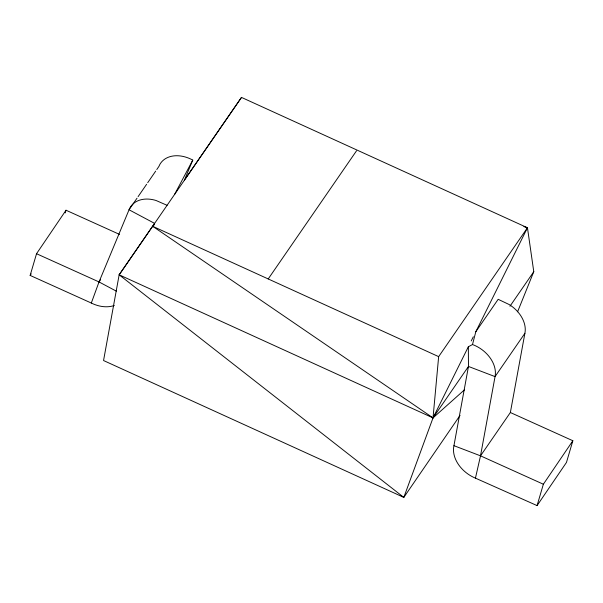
<?xml version="1.0" encoding="UTF-8"?>
<svg xmlns="http://www.w3.org/2000/svg" width="603" height="603" viewBox="0 0 603 603"><rect width="100%" height="100%" fill="white"/><g stroke="black" fill="none" stroke-linecap="round" stroke-linejoin="round"><path stroke-width="0.9" d="M119.53 234.401L66.021 210.228L36.534 253.72L30.15 275.42L91.317 303.038L99.02 281.94L129.042 209.776L154.602 223.381L119.153 274.817L103.55 360.534L403.814 497.4L433.022 417.894L438.652 356.637L527.459 227.761L241.494 97.407L184.458 180.056L192.764 160.089A28.627 21.052 34.6 0 0 158.898 166.451L156.765 169.549M475.805 331.756L498.168 299.307L509.143 304.523A28.627 21.052 34.6 0 1 524.896 333.293L510.364 412.52L572.85 440.74L566.466 462.441L537.077 505.593L475.443 478.141A29.117 21.414 34.6 0 1 453.938 445.677L468.471 366.451L468.343 346.778L472.496 344.532L475.805 331.756L527.459 227.761L523.879 226.6M475.443 478.141L480.516 455.838L495.048 376.611L524.896 333.293M65.237 212.904L66.021 210.228M537.077 505.593L543.363 484.224L572.85 440.74M517.593 311.774L533.776 271.689L527.459 227.761M153.162 226.856L154.602 223.381M241.494 97.407L119.153 274.817L433.022 417.894L468.343 346.778M471.245 340.936L473.317 336.768M174.576 194.445L192.764 160.089M30.15 275.42L31.19 273.883M460.051 415.399L403.814 497.4L119.153 274.817M137.039 198.168L129.042 209.776A28.627 21.052 34.6 0 1 156.004 200.475L167.091 205.314M138.11 196.623L146.635 184.247M147.705 182.701L155.702 171.094M36.534 253.72L99.02 281.94L100.618 279.619M268.214 278.948L356.501 150.84M438.652 356.637L152.68 226.283L433.022 417.894L468.471 366.451L495.048 376.611A28.627 21.052 34.6 0 0 472.496 344.532M509.965 306.241L533.776 271.689M453.938 445.677L480.516 455.838L510.364 412.52M433.022 417.894L464.581 389.734M480.516 455.838L543.363 484.224M99.02 281.94L116.334 291.159M114.306 305.457A29.117 21.414 34.6 0 1 91.317 303.038"/></g></svg>
